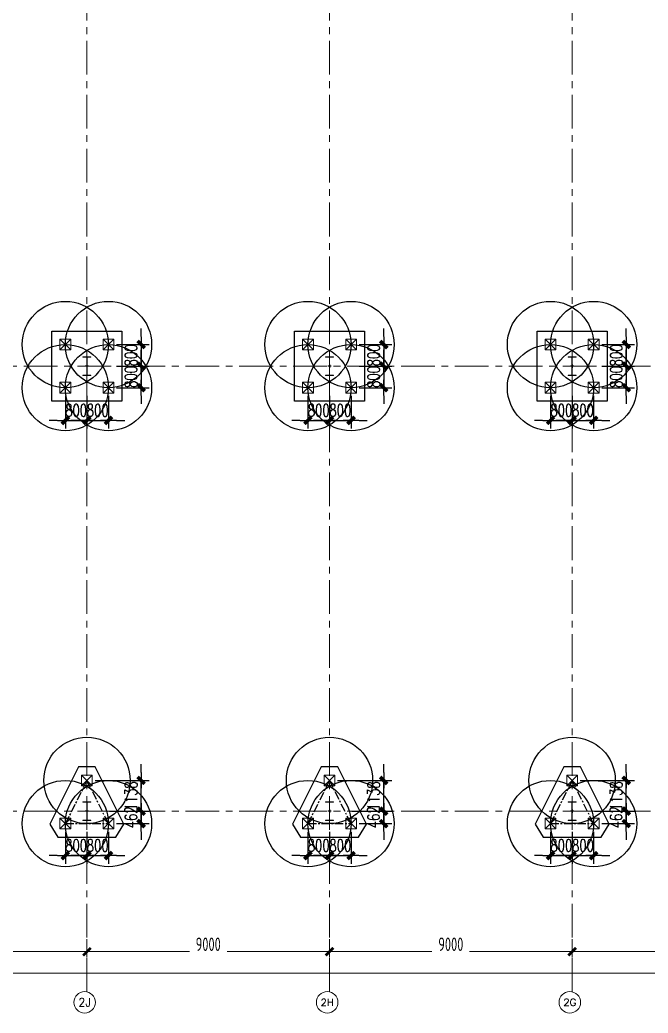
# Model space of a CAD drawing. Extents: x -1201378 to 2367219, y -619313 to 244905.
# Drawn here: x -758247 to -734937, y -71587 to -34760 of the extents above; entities that cross this region are included whole.
import ezdxf
from ezdxf.enums import TextEntityAlignment as Align

# ---------------------------------------------------------------- set-up
doc = ezdxf.new("R2010")
doc.units = 0
doc.header["$LTSCALE"] = 1000
doc.linetypes.add('CENTER', pattern=[2, 1.25, -0.25, 0.25, -0.25])
doc.layers.get('0').update_dxf_attribs({"linetype": 'CONTINUOUS'})
doc.layers.get('Defpoints').update_dxf_attribs({"linetype": 'CONTINUOUS'})
for name, color, linetype, lineweight in [('S-axis', 111, 'CONTINUOUS', 0), ('S-col', 2, 'CONTINUOUS', 0), ('S-dote', 5, 'CENTER', 0), ('S-zhuang', 1, 'CONTINUOUS', 0)]:
    doc.layers.add(name, color=color, linetype=linetype, lineweight=lineweight)
for name, color, linetype in [('S-DIMZ', 115, 'CONTINUOUS'), ('S-DOTE1', 140, 'CENTER'), ('S-HATCH1-W', 252, 'CONTINUOUS')]:
    doc.layers.add(name, color=color, linetype=linetype)
doc.styles.add('_TCH_AXIS', font='COMPLEX', dxfattribs={"bigfont": 'GBCBIG'})
doc.styles.add('SS1', font='tj-romans1.shx', dxfattribs={"width": 0.7, "bigfont": 'tj-hztxt1.shx'})
doc.styles.add('TSSD_Dimension', font='tssdeng.shx', dxfattribs={"width": 0.7, "bigfont": 'hztxt.shx'})
doc.dimstyles.new('S-150-ARCHI', dxfattribs={"dimscale": 150, "dimtxt": 3, "dimasz": 2, "dimexe": 2, "dimexo": 2, "dimgap": 1, "dimtad": 1, "dimdec": 0, "dimzin": 0, "dimdsep": 46, "dimtxsty": 'SS1', "dimblk1": 'TT', "dimblk2": 'TT', "dimsah": 1, "dimcen": 1, "dimclrd": 256, "dimclre": 256, "dimclrt": 256, "dimadec": 0, "dimazin": 0, "dimtfac": 1, "dimtdec": 0, "dimtix": 1, "dimtmove": 2, "dimatfit": 0, "dimldrblk": 'TT', "dimfxl": 2, "dimtolj": 1, "dimtzin": 0, "dimarcsym": 0})
doc.dimstyles.new('TSSD_200_200', dxfattribs={"dimtxt": 500, "dimasz": 200, "dimexe": 200, "dimexo": 500, "dimgap": 200, "dimtad": 1, "dimdec": 0, "dimzin": 0, "dimdsep": 46, "dimtxsty": 'TSSD_Dimension', "dimblk": 'ARCHTICK', "dimcen": 0, "dimdle": 200, "dimclrt": 7, "dimadec": 0, "dimazin": 0, "dimtfac": 1, "dimtdec": 0, "dimtix": 1, "dimtmove": 2, "dimatfit": 3, "dimfxl": 1, "dimtolj": 1, "dimtzin": 0, "dimarcsym": 0})

# ---------------------------------------------------------------- blocks, each defined once
blk = doc.blocks.new('_ArchTick')
at = {"color": 0, "linetype": 'ByBlock', "const_width": 0.5}
blk.add_lwpolyline([(-0.71, -0.71), (0.71, 0.71)], dxfattribs=at)
blk = doc.blocks.new('*D75')
at = {"layer": 'Defpoints', "color": 0, "transparency": 16777216}
for p in [(-164758, -268348), (-155758, -268348), (-155758, -269308)]:
    blk.add_point(p, dxfattribs=at)
at = {"layer": 'S-axis', "color": 0, "lineweight": -2, "transparency": 16777216}
for p, q in [((-164758, -268848), (-164758, -269508)), ((-155758, -268848), (-155758, -269508)), ((-164958, -269308), (-160957, -269308)), ((-155558, -269308), (-159560, -269308))]:
    blk.add_line(p, q, dxfattribs=at)
at = {"layer": 'S-axis', "color": 0, "lineweight": -2, "transparency": 16777216, "xscale": 200, "yscale": 200, "zscale": 200, "rotation": 180}
blk.add_blockref('_ArchTick', (-164758, -269308), dxfattribs=at)
at = {"layer": 'S-axis', "color": 0, "lineweight": -2, "transparency": 16777216, "xscale": 200, "yscale": 200, "zscale": 200}
blk.add_blockref('_ArchTick', (-155758, -269308), dxfattribs=at)
at = {"layer": 'S-axis', "color": 7, "transparency": 16777216, "insert": (-160258, -269033), "char_height": 500, "attachment_point": 5, "style": 'TSSD_Dimension'}
blk.add_mtext('\\A1;9000', dxfattribs=at)
blk = doc.blocks.new('*D76')
at = {"layer": 'Defpoints', "color": 0, "transparency": 16777216}
for p in [(-155758, -268348), (-146758, -268348), (-146758, -269308)]:
    blk.add_point(p, dxfattribs=at)
at = {"layer": 'S-axis', "color": 0, "lineweight": -2, "transparency": 16777216}
for p, q in [((-155758, -268848), (-155758, -269508)), ((-146758, -268848), (-146758, -269508)), ((-155958, -269308), (-151957, -269308)), ((-146558, -269308), (-150560, -269308))]:
    blk.add_line(p, q, dxfattribs=at)
at = {"layer": 'S-axis', "color": 0, "lineweight": -2, "transparency": 16777216, "xscale": 200, "yscale": 200, "zscale": 200, "rotation": 180}
blk.add_blockref('_ArchTick', (-155758, -269308), dxfattribs=at)
at = {"layer": 'S-axis', "color": 0, "lineweight": -2, "transparency": 16777216, "xscale": 200, "yscale": 200, "zscale": 200}
blk.add_blockref('_ArchTick', (-146758, -269308), dxfattribs=at)
at = {"layer": 'S-axis', "color": 7, "transparency": 16777216, "insert": (-151258, -269033), "char_height": 500, "attachment_point": 5, "style": 'TSSD_Dimension'}
blk.add_mtext('\\A1;9000', dxfattribs=at)
blk = doc.blocks.new('*D77')
at = {"layer": 'Defpoints', "color": 0, "transparency": 16777216}
for p in [(-146758, -268348), (-137758, -268348), (-137758, -269308)]:
    blk.add_point(p, dxfattribs=at)
at = {"layer": 'S-axis', "color": 0, "lineweight": -2, "transparency": 16777216}
for p, q in [((-146758, -268848), (-146758, -269508)), ((-137758, -268848), (-137758, -269508)), ((-146958, -269308), (-142957, -269308)), ((-137558, -269308), (-141560, -269308))]:
    blk.add_line(p, q, dxfattribs=at)
at = {"layer": 'S-axis', "color": 0, "lineweight": -2, "transparency": 16777216, "xscale": 200, "yscale": 200, "zscale": 200, "rotation": 180}
blk.add_blockref('_ArchTick', (-146758, -269308), dxfattribs=at)
at = {"layer": 'S-axis', "color": 0, "lineweight": -2, "transparency": 16777216, "xscale": 200, "yscale": 200, "zscale": 200}
blk.add_blockref('_ArchTick', (-137758, -269308), dxfattribs=at)
at = {"layer": 'S-axis', "color": 7, "transparency": 16777216, "insert": (-142258, -269033), "char_height": 500, "attachment_point": 5, "style": 'TSSD_Dimension'}
blk.add_mtext('\\A1;9000', dxfattribs=at)
blk = doc.blocks.new('*D78')
at = {"layer": 'Defpoints', "color": 0, "transparency": 16777216}
for p in [(-137758, -268348), (-128758, -268348), (-128758, -269308)]:
    blk.add_point(p, dxfattribs=at)
at = {"layer": 'S-axis', "color": 0, "lineweight": -2, "transparency": 16777216}
for p, q in [((-137758, -268848), (-137758, -269508)), ((-128758, -268848), (-128758, -269508)), ((-137958, -269308), (-133957, -269308)), ((-128558, -269308), (-132560, -269308))]:
    blk.add_line(p, q, dxfattribs=at)
at = {"layer": 'S-axis', "color": 0, "lineweight": -2, "transparency": 16777216, "xscale": 200, "yscale": 200, "zscale": 200, "rotation": 180}
blk.add_blockref('_ArchTick', (-137758, -269308), dxfattribs=at)
at = {"layer": 'S-axis', "color": 0, "lineweight": -2, "transparency": 16777216, "xscale": 200, "yscale": 200, "zscale": 200}
blk.add_blockref('_ArchTick', (-128758, -269308), dxfattribs=at)
at = {"layer": 'S-axis', "color": 7, "transparency": 16777216, "insert": (-133258, -269033), "char_height": 500, "attachment_point": 5, "style": 'TSSD_Dimension'}
blk.add_mtext('\\A1;9000', dxfattribs=at)
blk = doc.blocks.new('*D92')
at = {"layer": 'Defpoints', "color": 0, "transparency": 16777216}
for p in [(-240958, -268448), (-82958, -268448), (-82958, -270108)]:
    blk.add_point(p, dxfattribs=at)
at = {"layer": 'S-axis', "color": 0, "lineweight": -2, "transparency": 16777216}
for p, q in [((-240958, -268948), (-240958, -270308)), ((-82958, -268948), (-82958, -270308)), ((-241158, -270108), (-162899, -270108)), ((-82758, -270108), (-161018, -270108))]:
    blk.add_line(p, q, dxfattribs=at)
at = {"layer": 'S-axis', "color": 0, "lineweight": -2, "transparency": 16777216, "xscale": 200, "yscale": 200, "zscale": 200, "rotation": 180}
blk.add_blockref('_ArchTick', (-240958, -270108), dxfattribs=at)
at = {"layer": 'S-axis', "color": 0, "lineweight": -2, "transparency": 16777216, "xscale": 200, "yscale": 200, "zscale": 200}
blk.add_blockref('_ArchTick', (-82958, -270108), dxfattribs=at)
at = {"layer": 'S-axis', "color": 7, "transparency": 16777216, "insert": (-161958, -269833), "char_height": 500, "attachment_point": 5, "style": 'TSSD_Dimension'}
blk.add_mtext('\\A1;158000', dxfattribs=at)
blk = doc.blocks.new('nt66')
at = {"layer": 'S-col'}
blk.add_lwpolyline([(-195790, 766820), (-195490, 766820), (-195490, 766808), (-195636, 766808), (-195636, 766132), (-195490, 766132), (-195490, 766120), (-195790, 766120), (-195790, 766132), (-195644, 766132), (-195644, 766808), (-195790, 766808)], close=True, dxfattribs=at)
blk = doc.blocks.new('33333')
for p in [(-5214, -109900), (3786, -109900), (12786, -109900), (-5214, -126400), (3786, -126400), (12786, -126400)]:
    blk.add_blockref('nt66', p)
blk = doc.blocks.new('S-ZHUANG-400')
at = {"layer": 'S-zhuang'}
for p, q in [((200, -200), (-200, 200)), ((-200, -200), (200, 200))]:
    blk.add_line(p, q, dxfattribs=at)
blk.add_lwpolyline([(-200, 200), (200, 200), (200, -200), (-200, -200)], close=True, dxfattribs=at)
blk = doc.blocks.new('CT4')
at = {"layer": 'Defpoints'}
for centre in [(-100831, -168442), (-99231, -168442), (-100831, -170042), (-99231, -170042)]:
    blk.add_circle(centre, 1600, dxfattribs=at)
at = {"layer": 'S-DOTE1', "ltscale": 0.25}
for p, q in [((-99971, -169242), (-100091, -169242)), ((-100031, -169182), (-100031, -169302))]:
    blk.add_line(p, q, dxfattribs=at)
at = {"layer": 'S-HATCH1-W'}
blk.add_lwpolyline([(-101331, -170542), (-101331, -167942), (-98731, -167942), (-98731, -170542)], close=True, dxfattribs=at)
at = {"layer": 'S-zhuang', "rotation": 90.00000000000001}
for p in [(-100831, -168442), (-99231, -168442), (-100831, -170042), (-99231, -170042)]:
    blk.add_blockref('S-ZHUANG-400', p, dxfattribs=at)
blk = doc.blocks.new('CT3')
at = {"layer": 'Defpoints'}
for centre in [(-101758, -256416), (-102558, -258016), (-100958, -258016)]:
    blk.add_circle(centre, 1600, dxfattribs=at)
at = {"layer": 'S-DOTE1', "ltscale": 0.25}
for p, q in [((-101698, -257554), (-101818, -257554)), ((-101758, -257494), (-101758, -257614))]:
    blk.add_line(p, q, dxfattribs=at)
at = {"layer": 'S-DOTE1', "linetype": 'CENTER', "ltscale": 0.25}
blk.add_lwpolyline([(-100958, -258016), (-101758, -256416), (-102558, -258016)], close=True, dxfattribs=at)
at = {"layer": 'S-HATCH1-W'}
blk.add_lwpolyline([(-101449, -255916), (-102067, -255916), (-103130, -258042), (-102837, -258516), (-100680, -258516), (-100387, -258042)], close=True, dxfattribs=at)
at = {"layer": 'S-zhuang', "rotation": 90.00000000000001}
for p in [(-101758, -256416), (-102558, -258016), (-100958, -258016)]:
    blk.add_blockref('S-ZHUANG-400', p, dxfattribs=at)
blk = doc.blocks.new('TT')
blk.add_line((-0.97, 0), (0.97, 0))
at = {"const_width": 0.45}
blk.add_lwpolyline([(-0.44, -0.44), (0.44, 0.44)], dxfattribs=at)
blk = doc.blocks.new('*D221')
at = {"layer": 'Defpoints', "color": 0, "transparency": 16777216}
for p in [(-756558, -48398), (-755758, -48398), (-755758, -49611)]:
    blk.add_point(p, dxfattribs=at)
at = {"layer": 'S-DIMZ', "lineweight": -2, "transparency": 16777216}
for p, q in [((-756558, -48698), (-756558, -49911)), ((-755758, -48698), (-755758, -49911)), ((-756858, -49611), (-757158, -49611)), ((-756558, -49611), (-755758, -49611)), ((-755458, -49611), (-755158, -49611))]:
    blk.add_line(p, q, dxfattribs=at)
at = {"layer": 'S-DIMZ', "lineweight": -2, "transparency": 16777216, "xscale": 300, "yscale": 300, "zscale": 300}
blk.add_blockref('TT', (-756558, -49611), dxfattribs=at)
at = {"layer": 'S-DIMZ', "lineweight": -2, "transparency": 16777216, "xscale": 300, "yscale": 300, "zscale": 300, "rotation": 180}
blk.add_blockref('TT', (-755758, -49611), dxfattribs=at)
at = {"layer": 'S-DIMZ', "transparency": 16777216, "insert": (-756158, -49236), "char_height": 450, "attachment_point": 5, "style": 'SS1'}
blk.add_mtext('\\A1;800', dxfattribs=at)
blk = doc.blocks.new('*D222')
at = {"layer": 'Defpoints', "color": 0, "transparency": 16777216}
for p in [(-755758, -48398), (-754958, -48398), (-754958, -49611)]:
    blk.add_point(p, dxfattribs=at)
at = {"layer": 'S-DIMZ', "lineweight": -2, "transparency": 16777216}
for p, q in [((-755758, -48698), (-755758, -49911)), ((-754958, -48698), (-754958, -49911)), ((-756058, -49611), (-756358, -49611)), ((-755758, -49611), (-754958, -49611)), ((-754658, -49611), (-754358, -49611))]:
    blk.add_line(p, q, dxfattribs=at)
at = {"layer": 'S-DIMZ', "lineweight": -2, "transparency": 16777216, "xscale": 300, "yscale": 300, "zscale": 300}
blk.add_blockref('TT', (-755758, -49611), dxfattribs=at)
at = {"layer": 'S-DIMZ', "lineweight": -2, "transparency": 16777216, "xscale": 300, "yscale": 300, "zscale": 300, "rotation": 180}
blk.add_blockref('TT', (-754958, -49611), dxfattribs=at)
at = {"layer": 'S-DIMZ', "transparency": 16777216, "insert": (-755358, -49236), "char_height": 450, "attachment_point": 5, "style": 'SS1'}
blk.add_mtext('\\A1;800', dxfattribs=at)
blk = doc.blocks.new('*D223')
at = {"layer": 'Defpoints', "color": 0, "transparency": 16777216}
for p in [(-754958, -46798), (-754958, -47598), (-753746, -47598)]:
    blk.add_point(p, dxfattribs=at)
at = {"layer": 'S-DIMZ', "lineweight": -2, "transparency": 16777216}
for p, q in [((-753746, -46498), (-753746, -46198)), ((-754658, -46798), (-753446, -46798)), ((-753746, -46798), (-753746, -47598)), ((-754658, -47598), (-753446, -47598)), ((-753746, -47898), (-753746, -48198))]:
    blk.add_line(p, q, dxfattribs=at)
at = {"layer": 'S-DIMZ', "lineweight": -2, "transparency": 16777216, "xscale": 300, "yscale": 300, "zscale": 300}
for p, rotation in [((-753746, -46798), 270), ((-753746, -47598), 90)]:
    blk.add_blockref('TT', p, dxfattribs=dict(at, rotation=rotation))
at = {"layer": 'S-DIMZ', "transparency": 16777216, "insert": (-754121, -47198), "char_height": 450, "attachment_point": 5, "rotation": 90, "style": 'SS1'}
blk.add_mtext('\\A1;800', dxfattribs=at)
blk = doc.blocks.new('*D224')
at = {"layer": 'Defpoints', "color": 0, "transparency": 16777216}
for p in [(-754958, -47598), (-754958, -48398), (-753746, -48398)]:
    blk.add_point(p, dxfattribs=at)
at = {"layer": 'S-DIMZ', "lineweight": -2, "transparency": 16777216}
for p, q in [((-753746, -47298), (-753746, -46998)), ((-754658, -47598), (-753446, -47598)), ((-753746, -47598), (-753746, -48398)), ((-754658, -48398), (-753446, -48398)), ((-753746, -48698), (-753746, -48998))]:
    blk.add_line(p, q, dxfattribs=at)
at = {"layer": 'S-DIMZ', "lineweight": -2, "transparency": 16777216, "xscale": 300, "yscale": 300, "zscale": 300}
for p, rotation in [((-753746, -47598), 270), ((-753746, -48398), 90)]:
    blk.add_blockref('TT', p, dxfattribs=dict(at, rotation=rotation))
at = {"layer": 'S-DIMZ', "transparency": 16777216, "insert": (-754121, -47998), "char_height": 450, "attachment_point": 5, "rotation": 90, "style": 'SS1'}
blk.add_mtext('\\A1;800', dxfattribs=at)
blk = doc.blocks.new('*D234')
at = {"layer": 'Defpoints', "color": 0, "transparency": 16777216}
for p in [(-756558, -64560), (-755758, -64560), (-755758, -65746)]:
    blk.add_point(p, dxfattribs=at)
at = {"layer": 'S-DIMZ', "lineweight": -2, "transparency": 16777216}
for p, q in [((-756558, -64860), (-756558, -66046)), ((-755758, -64860), (-755758, -66046)), ((-756858, -65746), (-757158, -65746)), ((-756558, -65746), (-755758, -65746)), ((-755458, -65746), (-755158, -65746))]:
    blk.add_line(p, q, dxfattribs=at)
at = {"layer": 'S-DIMZ', "lineweight": -2, "transparency": 16777216, "xscale": 300, "yscale": 300, "zscale": 300}
blk.add_blockref('TT', (-756558, -65746), dxfattribs=at)
at = {"layer": 'S-DIMZ', "lineweight": -2, "transparency": 16777216, "xscale": 300, "yscale": 300, "zscale": 300, "rotation": 180}
blk.add_blockref('TT', (-755758, -65746), dxfattribs=at)
at = {"layer": 'S-DIMZ', "transparency": 16777216, "insert": (-756158, -65371), "char_height": 450, "attachment_point": 5, "style": 'SS1'}
blk.add_mtext('\\A1;800', dxfattribs=at)
blk = doc.blocks.new('*D235')
at = {"layer": 'Defpoints', "color": 0, "transparency": 16777216}
for p in [(-755758, -64560), (-754958, -64560), (-754958, -65746)]:
    blk.add_point(p, dxfattribs=at)
at = {"layer": 'S-DIMZ', "lineweight": -2, "transparency": 16777216}
for p, q in [((-755758, -64860), (-755758, -66046)), ((-754958, -64860), (-754958, -66046)), ((-756058, -65746), (-756358, -65746)), ((-755758, -65746), (-754958, -65746)), ((-754658, -65746), (-754358, -65746))]:
    blk.add_line(p, q, dxfattribs=at)
at = {"layer": 'S-DIMZ', "lineweight": -2, "transparency": 16777216, "xscale": 300, "yscale": 300, "zscale": 300}
blk.add_blockref('TT', (-755758, -65746), dxfattribs=at)
at = {"layer": 'S-DIMZ', "lineweight": -2, "transparency": 16777216, "xscale": 300, "yscale": 300, "zscale": 300, "rotation": 180}
blk.add_blockref('TT', (-754958, -65746), dxfattribs=at)
at = {"layer": 'S-DIMZ', "transparency": 16777216, "insert": (-755358, -65371), "char_height": 450, "attachment_point": 5, "style": 'SS1'}
blk.add_mtext('\\A1;800', dxfattribs=at)
blk = doc.blocks.new('*D241')
at = {"layer": 'Defpoints', "color": 0, "transparency": 16777216}
for p in [(-747558, -48398), (-746758, -48398), (-746758, -49611)]:
    blk.add_point(p, dxfattribs=at)
at = {"layer": 'S-DIMZ', "lineweight": -2, "transparency": 16777216}
for p, q in [((-747558, -48698), (-747558, -49911)), ((-746758, -48698), (-746758, -49911)), ((-747858, -49611), (-748158, -49611)), ((-747558, -49611), (-746758, -49611)), ((-746458, -49611), (-746158, -49611))]:
    blk.add_line(p, q, dxfattribs=at)
at = {"layer": 'S-DIMZ', "lineweight": -2, "transparency": 16777216, "xscale": 300, "yscale": 300, "zscale": 300}
blk.add_blockref('TT', (-747558, -49611), dxfattribs=at)
at = {"layer": 'S-DIMZ', "lineweight": -2, "transparency": 16777216, "xscale": 300, "yscale": 300, "zscale": 300, "rotation": 180}
blk.add_blockref('TT', (-746758, -49611), dxfattribs=at)
at = {"layer": 'S-DIMZ', "transparency": 16777216, "insert": (-747158, -49236), "char_height": 450, "attachment_point": 5, "style": 'SS1'}
blk.add_mtext('\\A1;800', dxfattribs=at)
blk = doc.blocks.new('*D242')
at = {"layer": 'Defpoints', "color": 0, "transparency": 16777216}
for p in [(-746758, -48398), (-745958, -48398), (-745958, -49611)]:
    blk.add_point(p, dxfattribs=at)
at = {"layer": 'S-DIMZ', "lineweight": -2, "transparency": 16777216}
for p, q in [((-746758, -48698), (-746758, -49911)), ((-745958, -48698), (-745958, -49911)), ((-747058, -49611), (-747358, -49611)), ((-746758, -49611), (-745958, -49611)), ((-745658, -49611), (-745358, -49611))]:
    blk.add_line(p, q, dxfattribs=at)
at = {"layer": 'S-DIMZ', "lineweight": -2, "transparency": 16777216, "xscale": 300, "yscale": 300, "zscale": 300}
blk.add_blockref('TT', (-746758, -49611), dxfattribs=at)
at = {"layer": 'S-DIMZ', "lineweight": -2, "transparency": 16777216, "xscale": 300, "yscale": 300, "zscale": 300, "rotation": 180}
blk.add_blockref('TT', (-745958, -49611), dxfattribs=at)
at = {"layer": 'S-DIMZ', "transparency": 16777216, "insert": (-746358, -49236), "char_height": 450, "attachment_point": 5, "style": 'SS1'}
blk.add_mtext('\\A1;800', dxfattribs=at)
blk = doc.blocks.new('*D243')
at = {"layer": 'Defpoints', "color": 0, "transparency": 16777216}
for p in [(-745958, -46798), (-745958, -47598), (-744746, -47598)]:
    blk.add_point(p, dxfattribs=at)
at = {"layer": 'S-DIMZ', "lineweight": -2, "transparency": 16777216}
for p, q in [((-744746, -46498), (-744746, -46198)), ((-745658, -46798), (-744446, -46798)), ((-744746, -46798), (-744746, -47598)), ((-745658, -47598), (-744446, -47598)), ((-744746, -47898), (-744746, -48198))]:
    blk.add_line(p, q, dxfattribs=at)
at = {"layer": 'S-DIMZ', "lineweight": -2, "transparency": 16777216, "xscale": 300, "yscale": 300, "zscale": 300}
for p, rotation in [((-744746, -46798), 270), ((-744746, -47598), 90)]:
    blk.add_blockref('TT', p, dxfattribs=dict(at, rotation=rotation))
at = {"layer": 'S-DIMZ', "transparency": 16777216, "insert": (-745121, -47198), "char_height": 450, "attachment_point": 5, "rotation": 90, "style": 'SS1'}
blk.add_mtext('\\A1;800', dxfattribs=at)
blk = doc.blocks.new('*D244')
at = {"layer": 'Defpoints', "color": 0, "transparency": 16777216}
for p in [(-745958, -47598), (-745958, -48398), (-744746, -48398)]:
    blk.add_point(p, dxfattribs=at)
at = {"layer": 'S-DIMZ', "lineweight": -2, "transparency": 16777216}
for p, q in [((-744746, -47298), (-744746, -46998)), ((-745658, -47598), (-744446, -47598)), ((-744746, -47598), (-744746, -48398)), ((-745658, -48398), (-744446, -48398)), ((-744746, -48698), (-744746, -48998))]:
    blk.add_line(p, q, dxfattribs=at)
at = {"layer": 'S-DIMZ', "lineweight": -2, "transparency": 16777216, "xscale": 300, "yscale": 300, "zscale": 300}
for p, rotation in [((-744746, -47598), 270), ((-744746, -48398), 90)]:
    blk.add_blockref('TT', p, dxfattribs=dict(at, rotation=rotation))
at = {"layer": 'S-DIMZ', "transparency": 16777216, "insert": (-745121, -47998), "char_height": 450, "attachment_point": 5, "rotation": 90, "style": 'SS1'}
blk.add_mtext('\\A1;800', dxfattribs=at)
blk = doc.blocks.new('*D254')
at = {"layer": 'Defpoints', "color": 0, "transparency": 16777216}
for p in [(-747558, -64560), (-746758, -64560), (-746758, -65746)]:
    blk.add_point(p, dxfattribs=at)
at = {"layer": 'S-DIMZ', "lineweight": -2, "transparency": 16777216}
for p, q in [((-747558, -64860), (-747558, -66046)), ((-746758, -64860), (-746758, -66046)), ((-747858, -65746), (-748158, -65746)), ((-747558, -65746), (-746758, -65746)), ((-746458, -65746), (-746158, -65746))]:
    blk.add_line(p, q, dxfattribs=at)
at = {"layer": 'S-DIMZ', "lineweight": -2, "transparency": 16777216, "xscale": 300, "yscale": 300, "zscale": 300}
blk.add_blockref('TT', (-747558, -65746), dxfattribs=at)
at = {"layer": 'S-DIMZ', "lineweight": -2, "transparency": 16777216, "xscale": 300, "yscale": 300, "zscale": 300, "rotation": 180}
blk.add_blockref('TT', (-746758, -65746), dxfattribs=at)
at = {"layer": 'S-DIMZ', "transparency": 16777216, "insert": (-747158, -65371), "char_height": 450, "attachment_point": 5, "style": 'SS1'}
blk.add_mtext('\\A1;800', dxfattribs=at)
blk = doc.blocks.new('*D255')
at = {"layer": 'Defpoints', "color": 0, "transparency": 16777216}
for p in [(-746758, -64560), (-745958, -64560), (-745958, -65746)]:
    blk.add_point(p, dxfattribs=at)
at = {"layer": 'S-DIMZ', "lineweight": -2, "transparency": 16777216}
for p, q in [((-746758, -64860), (-746758, -66046)), ((-745958, -64860), (-745958, -66046)), ((-747058, -65746), (-747358, -65746)), ((-746758, -65746), (-745958, -65746)), ((-745658, -65746), (-745358, -65746))]:
    blk.add_line(p, q, dxfattribs=at)
at = {"layer": 'S-DIMZ', "lineweight": -2, "transparency": 16777216, "xscale": 300, "yscale": 300, "zscale": 300}
blk.add_blockref('TT', (-746758, -65746), dxfattribs=at)
at = {"layer": 'S-DIMZ', "lineweight": -2, "transparency": 16777216, "xscale": 300, "yscale": 300, "zscale": 300, "rotation": 180}
blk.add_blockref('TT', (-745958, -65746), dxfattribs=at)
at = {"layer": 'S-DIMZ', "transparency": 16777216, "insert": (-746358, -65371), "char_height": 450, "attachment_point": 5, "style": 'SS1'}
blk.add_mtext('\\A1;800', dxfattribs=at)
blk = doc.blocks.new('*D261')
at = {"layer": 'Defpoints', "color": 0, "transparency": 16777216}
for p in [(-738558, -48398), (-737758, -48398), (-737758, -49611)]:
    blk.add_point(p, dxfattribs=at)
at = {"layer": 'S-DIMZ', "lineweight": -2, "transparency": 16777216}
for p, q in [((-738558, -48698), (-738558, -49911)), ((-737758, -48698), (-737758, -49911)), ((-738858, -49611), (-739158, -49611)), ((-738558, -49611), (-737758, -49611)), ((-737458, -49611), (-737158, -49611))]:
    blk.add_line(p, q, dxfattribs=at)
at = {"layer": 'S-DIMZ', "lineweight": -2, "transparency": 16777216, "xscale": 300, "yscale": 300, "zscale": 300}
blk.add_blockref('TT', (-738558, -49611), dxfattribs=at)
at = {"layer": 'S-DIMZ', "lineweight": -2, "transparency": 16777216, "xscale": 300, "yscale": 300, "zscale": 300, "rotation": 180}
blk.add_blockref('TT', (-737758, -49611), dxfattribs=at)
at = {"layer": 'S-DIMZ', "transparency": 16777216, "insert": (-738158, -49236), "char_height": 450, "attachment_point": 5, "style": 'SS1'}
blk.add_mtext('\\A1;800', dxfattribs=at)
blk = doc.blocks.new('*D262')
at = {"layer": 'Defpoints', "color": 0, "transparency": 16777216}
for p in [(-737758, -48398), (-736958, -48398), (-736958, -49611)]:
    blk.add_point(p, dxfattribs=at)
at = {"layer": 'S-DIMZ', "lineweight": -2, "transparency": 16777216}
for p, q in [((-737758, -48698), (-737758, -49911)), ((-736958, -48698), (-736958, -49911)), ((-738058, -49611), (-738358, -49611)), ((-737758, -49611), (-736958, -49611)), ((-736658, -49611), (-736358, -49611))]:
    blk.add_line(p, q, dxfattribs=at)
at = {"layer": 'S-DIMZ', "lineweight": -2, "transparency": 16777216, "xscale": 300, "yscale": 300, "zscale": 300}
blk.add_blockref('TT', (-737758, -49611), dxfattribs=at)
at = {"layer": 'S-DIMZ', "lineweight": -2, "transparency": 16777216, "xscale": 300, "yscale": 300, "zscale": 300, "rotation": 180}
blk.add_blockref('TT', (-736958, -49611), dxfattribs=at)
at = {"layer": 'S-DIMZ', "transparency": 16777216, "insert": (-737358, -49236), "char_height": 450, "attachment_point": 5, "style": 'SS1'}
blk.add_mtext('\\A1;800', dxfattribs=at)
blk = doc.blocks.new('*D263')
at = {"layer": 'Defpoints', "color": 0, "transparency": 16777216}
for p in [(-736958, -46798), (-736958, -47598), (-735746, -47598)]:
    blk.add_point(p, dxfattribs=at)
at = {"layer": 'S-DIMZ', "lineweight": -2, "transparency": 16777216}
for p, q in [((-735746, -46498), (-735746, -46198)), ((-736658, -46798), (-735446, -46798)), ((-735746, -46798), (-735746, -47598)), ((-736658, -47598), (-735446, -47598)), ((-735746, -47898), (-735746, -48198))]:
    blk.add_line(p, q, dxfattribs=at)
at = {"layer": 'S-DIMZ', "lineweight": -2, "transparency": 16777216, "xscale": 300, "yscale": 300, "zscale": 300}
for p, rotation in [((-735746, -46798), 270), ((-735746, -47598), 90)]:
    blk.add_blockref('TT', p, dxfattribs=dict(at, rotation=rotation))
at = {"layer": 'S-DIMZ', "transparency": 16777216, "insert": (-736121, -47198), "char_height": 450, "attachment_point": 5, "rotation": 90, "style": 'SS1'}
blk.add_mtext('\\A1;800', dxfattribs=at)
blk = doc.blocks.new('*D264')
at = {"layer": 'Defpoints', "color": 0, "transparency": 16777216}
for p in [(-736958, -47598), (-736958, -48398), (-735746, -48398)]:
    blk.add_point(p, dxfattribs=at)
at = {"layer": 'S-DIMZ', "lineweight": -2, "transparency": 16777216}
for p, q in [((-735746, -47298), (-735746, -46998)), ((-736658, -47598), (-735446, -47598)), ((-735746, -47598), (-735746, -48398)), ((-736658, -48398), (-735446, -48398)), ((-735746, -48698), (-735746, -48998))]:
    blk.add_line(p, q, dxfattribs=at)
at = {"layer": 'S-DIMZ', "lineweight": -2, "transparency": 16777216, "xscale": 300, "yscale": 300, "zscale": 300}
for p, rotation in [((-735746, -47598), 270), ((-735746, -48398), 90)]:
    blk.add_blockref('TT', p, dxfattribs=dict(at, rotation=rotation))
at = {"layer": 'S-DIMZ', "transparency": 16777216, "insert": (-736121, -47998), "char_height": 450, "attachment_point": 5, "rotation": 90, "style": 'SS1'}
blk.add_mtext('\\A1;800', dxfattribs=at)
blk = doc.blocks.new('*D274')
at = {"layer": 'Defpoints', "color": 0, "transparency": 16777216}
for p in [(-738558, -64560), (-737758, -64560), (-737758, -65746)]:
    blk.add_point(p, dxfattribs=at)
at = {"layer": 'S-DIMZ', "lineweight": -2, "transparency": 16777216}
for p, q in [((-738558, -64860), (-738558, -66046)), ((-737758, -64860), (-737758, -66046)), ((-738858, -65746), (-739158, -65746)), ((-738558, -65746), (-737758, -65746)), ((-737458, -65746), (-737158, -65746))]:
    blk.add_line(p, q, dxfattribs=at)
at = {"layer": 'S-DIMZ', "lineweight": -2, "transparency": 16777216, "xscale": 300, "yscale": 300, "zscale": 300}
blk.add_blockref('TT', (-738558, -65746), dxfattribs=at)
at = {"layer": 'S-DIMZ', "lineweight": -2, "transparency": 16777216, "xscale": 300, "yscale": 300, "zscale": 300, "rotation": 180}
blk.add_blockref('TT', (-737758, -65746), dxfattribs=at)
at = {"layer": 'S-DIMZ', "transparency": 16777216, "insert": (-738158, -65371), "char_height": 450, "attachment_point": 5, "style": 'SS1'}
blk.add_mtext('\\A1;800', dxfattribs=at)
blk = doc.blocks.new('*D275')
at = {"layer": 'Defpoints', "color": 0, "transparency": 16777216}
for p in [(-737758, -64560), (-736958, -64560), (-736958, -65746)]:
    blk.add_point(p, dxfattribs=at)
at = {"layer": 'S-DIMZ', "lineweight": -2, "transparency": 16777216}
for p, q in [((-737758, -64860), (-737758, -66046)), ((-736958, -64860), (-736958, -66046)), ((-738058, -65746), (-738358, -65746)), ((-737758, -65746), (-736958, -65746)), ((-736658, -65746), (-736358, -65746))]:
    blk.add_line(p, q, dxfattribs=at)
at = {"layer": 'S-DIMZ', "lineweight": -2, "transparency": 16777216, "xscale": 300, "yscale": 300, "zscale": 300}
blk.add_blockref('TT', (-737758, -65746), dxfattribs=at)
at = {"layer": 'S-DIMZ', "lineweight": -2, "transparency": 16777216, "xscale": 300, "yscale": 300, "zscale": 300, "rotation": 180}
blk.add_blockref('TT', (-736958, -65746), dxfattribs=at)
at = {"layer": 'S-DIMZ', "transparency": 16777216, "insert": (-737358, -65371), "char_height": 450, "attachment_point": 5, "style": 'SS1'}
blk.add_mtext('\\A1;800', dxfattribs=at)
blk = doc.blocks.new('*D1262')
at = {"layer": 'Defpoints', "color": 0, "transparency": 16777216}
for p in [(-755225, -64098), (-753749, -64098), (-754958, -64560)]:
    blk.add_point(p, dxfattribs=at)
at = {"layer": 'S-DIMZ', "lineweight": -2, "transparency": 16777216}
for p, q in [((-753749, -63798), (-753749, -63498)), ((-754925, -64098), (-753449, -64098)), ((-753749, -64560), (-753749, -64098)), ((-754658, -64560), (-753449, -64560)), ((-753749, -64860), (-753749, -65160))]:
    blk.add_line(p, q, dxfattribs=at)
at = {"layer": 'S-DIMZ', "lineweight": -2, "transparency": 16777216, "xscale": 300, "yscale": 300, "zscale": 300}
for p, rotation in [((-753749, -64098), 270), ((-753749, -64560), 90)]:
    blk.add_blockref('TT', p, dxfattribs=dict(at, rotation=rotation))
at = {"layer": 'S-DIMZ', "transparency": 16777216, "insert": (-754124, -64329), "char_height": 450, "attachment_point": 5, "rotation": 90, "style": 'SS1'}
blk.add_mtext('\\A1;462', dxfattribs=at)
blk = doc.blocks.new('*D1263')
at = {"layer": 'Defpoints', "color": 0, "transparency": 16777216}
for p in [(-755758, -62960), (-753749, -62960), (-755225, -64098)]:
    blk.add_point(p, dxfattribs=at)
at = {"layer": 'S-DIMZ', "lineweight": -2, "transparency": 16777216}
for p, q in [((-753749, -62660), (-753749, -62360)), ((-755458, -62960), (-753449, -62960)), ((-753749, -64098), (-753749, -62960)), ((-754925, -64098), (-753449, -64098)), ((-753749, -64398), (-753749, -64698))]:
    blk.add_line(p, q, dxfattribs=at)
at = {"layer": 'S-DIMZ', "lineweight": -2, "transparency": 16777216, "xscale": 300, "yscale": 300, "zscale": 300}
for p, rotation in [((-753749, -62960), 270), ((-753749, -64098), 90)]:
    blk.add_blockref('TT', p, dxfattribs=dict(at, rotation=rotation))
at = {"layer": 'S-DIMZ', "transparency": 16777216, "insert": (-754124, -63529), "char_height": 450, "attachment_point": 5, "rotation": 90, "style": 'SS1'}
blk.add_mtext('\\A1;1138', dxfattribs=at)
blk = doc.blocks.new('*D1264')
at = {"layer": 'Defpoints', "color": 0, "transparency": 16777216}
for p in [(-746225, -64098), (-744749, -64098), (-745958, -64560)]:
    blk.add_point(p, dxfattribs=at)
at = {"layer": 'S-DIMZ', "lineweight": -2, "transparency": 16777216}
for p, q in [((-744749, -63798), (-744749, -63498)), ((-745925, -64098), (-744449, -64098)), ((-744749, -64560), (-744749, -64098)), ((-745658, -64560), (-744449, -64560)), ((-744749, -64860), (-744749, -65160))]:
    blk.add_line(p, q, dxfattribs=at)
at = {"layer": 'S-DIMZ', "lineweight": -2, "transparency": 16777216, "xscale": 300, "yscale": 300, "zscale": 300}
for p, rotation in [((-744749, -64098), 270), ((-744749, -64560), 90)]:
    blk.add_blockref('TT', p, dxfattribs=dict(at, rotation=rotation))
at = {"layer": 'S-DIMZ', "transparency": 16777216, "insert": (-745124, -64329), "char_height": 450, "attachment_point": 5, "rotation": 90, "style": 'SS1'}
blk.add_mtext('\\A1;462', dxfattribs=at)
blk = doc.blocks.new('*D1265')
at = {"layer": 'Defpoints', "color": 0, "transparency": 16777216}
for p in [(-746758, -62960), (-744749, -62960), (-746225, -64098)]:
    blk.add_point(p, dxfattribs=at)
at = {"layer": 'S-DIMZ', "lineweight": -2, "transparency": 16777216}
for p, q in [((-744749, -62660), (-744749, -62360)), ((-746458, -62960), (-744449, -62960)), ((-744749, -64098), (-744749, -62960)), ((-745925, -64098), (-744449, -64098)), ((-744749, -64398), (-744749, -64698))]:
    blk.add_line(p, q, dxfattribs=at)
at = {"layer": 'S-DIMZ', "lineweight": -2, "transparency": 16777216, "xscale": 300, "yscale": 300, "zscale": 300}
for p, rotation in [((-744749, -62960), 270), ((-744749, -64098), 90)]:
    blk.add_blockref('TT', p, dxfattribs=dict(at, rotation=rotation))
at = {"layer": 'S-DIMZ', "transparency": 16777216, "insert": (-745124, -63529), "char_height": 450, "attachment_point": 5, "rotation": 90, "style": 'SS1'}
blk.add_mtext('\\A1;1138', dxfattribs=at)
blk = doc.blocks.new('*D1266')
at = {"layer": 'Defpoints', "color": 0, "transparency": 16777216}
for p in [(-737225, -64098), (-735749, -64098), (-736958, -64560)]:
    blk.add_point(p, dxfattribs=at)
at = {"layer": 'S-DIMZ', "lineweight": -2, "transparency": 16777216}
for p, q in [((-735749, -63798), (-735749, -63498)), ((-736925, -64098), (-735449, -64098)), ((-735749, -64560), (-735749, -64098)), ((-736658, -64560), (-735449, -64560)), ((-735749, -64860), (-735749, -65160))]:
    blk.add_line(p, q, dxfattribs=at)
at = {"layer": 'S-DIMZ', "lineweight": -2, "transparency": 16777216, "xscale": 300, "yscale": 300, "zscale": 300}
for p, rotation in [((-735749, -64098), 270), ((-735749, -64560), 90)]:
    blk.add_blockref('TT', p, dxfattribs=dict(at, rotation=rotation))
at = {"layer": 'S-DIMZ', "transparency": 16777216, "insert": (-736124, -64329), "char_height": 450, "attachment_point": 5, "rotation": 90, "style": 'SS1'}
blk.add_mtext('\\A1;462', dxfattribs=at)
blk = doc.blocks.new('*D1267')
at = {"layer": 'Defpoints', "color": 0, "transparency": 16777216}
for p in [(-737758, -62960), (-735749, -62960), (-737225, -64098)]:
    blk.add_point(p, dxfattribs=at)
at = {"layer": 'S-DIMZ', "lineweight": -2, "transparency": 16777216}
for p, q in [((-735749, -62660), (-735749, -62360)), ((-737458, -62960), (-735449, -62960)), ((-735749, -64098), (-735749, -62960)), ((-736925, -64098), (-735449, -64098)), ((-735749, -64398), (-735749, -64698))]:
    blk.add_line(p, q, dxfattribs=at)
at = {"layer": 'S-DIMZ', "lineweight": -2, "transparency": 16777216, "xscale": 300, "yscale": 300, "zscale": 300}
for p, rotation in [((-735749, -62960), 270), ((-735749, -64098), 90)]:
    blk.add_blockref('TT', p, dxfattribs=dict(at, rotation=rotation))
at = {"layer": 'S-DIMZ', "transparency": 16777216, "insert": (-736124, -63529), "char_height": 450, "attachment_point": 5, "rotation": 90, "style": 'SS1'}
blk.add_mtext('\\A1;1138', dxfattribs=at)
blk = doc.blocks.new('2#轴网')
at = {"layer": 'S-axis'}
for centre in [(-155843.4, -271187), (-146843.4, -271187), (-137843.4, -271187)]:
    blk.add_circle(centre, 400, dxfattribs=at)
at = {"layer": 'S-dote'}
for p, q in [((-155758.5, -270787), (-155758.5, -175298.2)), ((-146758.5, -270787), (-146758.5, -175298.2)), ((-137758.5, -270787), (-137758.5, -175298.2)), ((-74854.3, -247598.2), (-251154.3, -247598.2)), ((-74854.3, -264098.2), (-251154.3, -264098.2))]:
    blk.add_line(p, q, dxfattribs=at)
at = {"layer": 'S-axis', "style": '_TCH_AXIS'}
for s, height, p, p2 in [('2J', 314.07, (-156075.2, -271344.1), (-155611.5, -271344.1)), ('2H', 260.31, (-147091.3, -271317.2), (-146595.5, -271317.2)), ('2G', 270.86, (-138088.4, -271322.5), (-137598.3, -271322.5))]:
    blk.add_text(s, height=height, dxfattribs=at).set_placement(p, p2, align=Align.FIT)
at = {"layer": 'S-axis'}
for base, p1, p2, picture, middle in [((-82958.5, -270108.2), (-240958.5, -268448.2), (-82958.5, -268448.2), '*D92', (-161958.5, -269833.2)), ((-155758.5, -269308.2), (-164758.5, -268348.2), (-155758.5, -268348.2), '*D75', (-160258.5, -269033.2)), ((-146758.5, -269308.2), (-155758.5, -268348.2), (-146758.5, -268348.2), '*D76', (-151258.5, -269033.2)), ((-137758.5, -269308.2), (-146758.5, -268348.2), (-137758.5, -268348.2), '*D77', (-142258.5, -269033.2)), ((-128758.5, -269308.2), (-137758.5, -268348.2), (-128758.5, -268348.2), '*D78', (-133258.5, -269033.2))]:
    dim = blk.add_linear_dim(base=base, p1=p1, p2=p2, angle=0, dimstyle='TSSD_200_200', dxfattribs=at)
    dim.commit()
    dim.dimension.update_dxf_attribs({"geometry": picture, "text_midpoint": middle, "dimtype": 161})

msp = doc.modelspace()

# ---------------------------------------------------------------- block references
at = {"layer": 'S-axis'}
msp.add_blockref('2#轴网', (-600000, 200000), dxfattribs=at)
at = {"layer": 'S-col'}
msp.add_blockref('33333', (-554904.3, -704168.2), dxfattribs=at)
at = {"layer": 'S-zhuang'}
for name, p in [('CT4', (-655727.3, 121643.8)), ('CT4', (-646727.3, 121643.8)), ('CT4', (-637727.3, 121643.8)), ('CT3', (-654000, 193456)), ('CT3', (-645000, 193456)), ('CT3', (-636000, 193456))]:
    msp.add_blockref(name, p, dxfattribs=at)

# ---------------------------------------------------------------- dimensions: what is measured, and where the dimension line sits
at = {"layer": 'S-DIMZ'}
for base, p1, p2, picture, middle in [((-753746, -47598.1), (-754958.4, -46798.2), (-754958.4, -47598.1), '*D223', (-754121, -47198.2)), ((-744746, -47598.1), (-745958.4, -46798.2), (-745958.4, -47598.1), '*D243', (-745121, -47198.2)), ((-735746, -47598.1), (-736958.4, -46798.2), (-736958.4, -47598.1), '*D263', (-736121, -47198.2)), ((-753746, -48398.2), (-754958.4, -47598.1), (-754958.4, -48398.2), '*D224', (-754121, -47998.2)), ((-744746, -48398.2), (-745958.4, -47598.1), (-745958.4, -48398.2), '*D244', (-745121, -47998.2)), ((-735746, -48398.2), (-736958.4, -47598.1), (-736958.4, -48398.2), '*D264', (-736121, -47998.2))]:
    dim = msp.add_linear_dim(base=base, p1=p1, p2=p2, angle=270, dimstyle='S-150-ARCHI', override={"dimexo": 2}, dxfattribs=at)
    dim.commit()
    dim.dimension.update_dxf_attribs({"geometry": picture, "text_midpoint": middle})
for base, p1, p2, picture, middle in [((-755758.5, -49610.6), (-756558.4, -48398.2), (-755758.5, -48398.2), '*D221', (-756158.4, -49235.6)), ((-754958.4, -49610.6), (-755758.5, -48398.2), (-754958.4, -48398.2), '*D222', (-755358.4, -49235.6)), ((-746758.5, -49610.6), (-747558.4, -48398.2), (-746758.5, -48398.2), '*D241', (-747158.4, -49235.6)), ((-745958.4, -49610.6), (-746758.5, -48398.2), (-745958.4, -48398.2), '*D242', (-746358.4, -49235.6)), ((-737758.5, -49610.6), (-738558.4, -48398.2), (-737758.5, -48398.2), '*D261', (-738158.4, -49235.6)), ((-736958.4, -49610.6), (-737758.5, -48398.2), (-736958.4, -48398.2), '*D262', (-737358.4, -49235.6))]:
    dim = msp.add_linear_dim(base=base, p1=p1, p2=p2, dimstyle='S-150-ARCHI', override={"dimexo": 2}, dxfattribs=at)
    dim.commit()
    dim.dimension.update_dxf_attribs({"geometry": picture, "text_midpoint": middle})
for base, p1, p2, picture, middle in [((-753748.9, -62960.1), (-755225.1, -64098.2), (-755758.5, -62960.1), '*D1263', (-754123.9, -63529.1)), ((-744748.9, -62960.1), (-746225.1, -64098.2), (-746758.5, -62960.1), '*D1265', (-745123.9, -63529.1)), ((-735748.9, -62960.1), (-737225.1, -64098.2), (-737758.5, -62960.1), '*D1267', (-736123.9, -63529.1)), ((-753748.9, -64098.2), (-754958.5, -64560.1), (-755225.1, -64098.2), '*D1262', (-754123.9, -64329.1)), ((-744748.9, -64098.2), (-745958.5, -64560.1), (-746225.1, -64098.2), '*D1264', (-745123.9, -64329.1)), ((-735748.9, -64098.2), (-736958.5, -64560.1), (-737225.1, -64098.2), '*D1266', (-736123.9, -64329.1))]:
    dim = msp.add_linear_dim(base=base, p1=p1, p2=p2, angle=90, dimstyle='S-150-ARCHI', dxfattribs=at)
    dim.commit()
    dim.dimension.update_dxf_attribs({"geometry": picture, "text_midpoint": middle})
for base, p1, p2, picture, middle in [((-755758.5, -65746.3), (-756558.5, -64560.1), (-755758.5, -64560.1), '*D234', (-756158.5, -65371.3)), ((-754958.5, -65746.3), (-755758.5, -64560.1), (-754958.5, -64560.1), '*D235', (-755358.5, -65371.3)), ((-746758.5, -65746.3), (-747558.5, -64560.1), (-746758.5, -64560.1), '*D254', (-747158.5, -65371.3)), ((-745958.5, -65746.3), (-746758.5, -64560.1), (-745958.5, -64560.1), '*D255', (-746358.5, -65371.3)), ((-737758.5, -65746.3), (-738558.5, -64560.1), (-737758.5, -64560.1), '*D274', (-738158.5, -65371.3)), ((-736958.5, -65746.3), (-737758.5, -64560.1), (-736958.5, -64560.1), '*D275', (-737358.5, -65371.3))]:
    dim = msp.add_linear_dim(base=base, p1=p1, p2=p2, dimstyle='S-150-ARCHI', dxfattribs=at)
    dim.commit()
    dim.dimension.update_dxf_attribs({"geometry": picture, "text_midpoint": middle})

doc.saveas('drawing.dxf')
